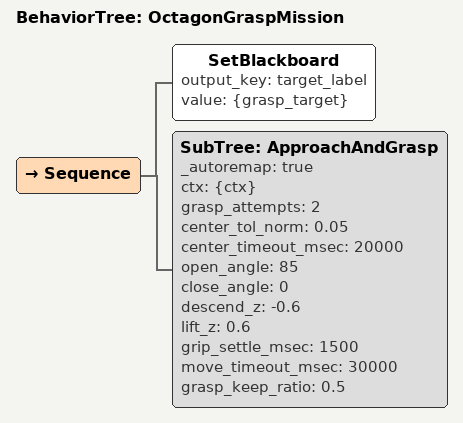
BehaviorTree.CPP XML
<root BTCPP_format="4" main_tree_to_execute="OctagonGraspMission">
    <BehaviorTree ID="OctagonGraspMission">
        <Sequence>
            <SetBlackboard output_key="target_label" value="{grasp_target}"/>
            <!-- Knobs supplied at the call site (like octagon_table_mission); tune here.
                 descend_z / lift_z / angles are sim-measured placeholders. -->
            <SubTree ID="ApproachAndGrasp" _autoremap="true" ctx="{ctx}"
                     grasp_attempts="2"
                     center_tol_norm="0.05" center_timeout_msec="20000"
                     open_angle="85" close_angle="0"
                     descend_z="-0.6" lift_z="0.6"
                     grip_settle_msec="1500" move_timeout_msec="30000"
                     grasp_keep_ratio="0.5"/>
        </Sequence>
    </BehaviorTree>
</root>
